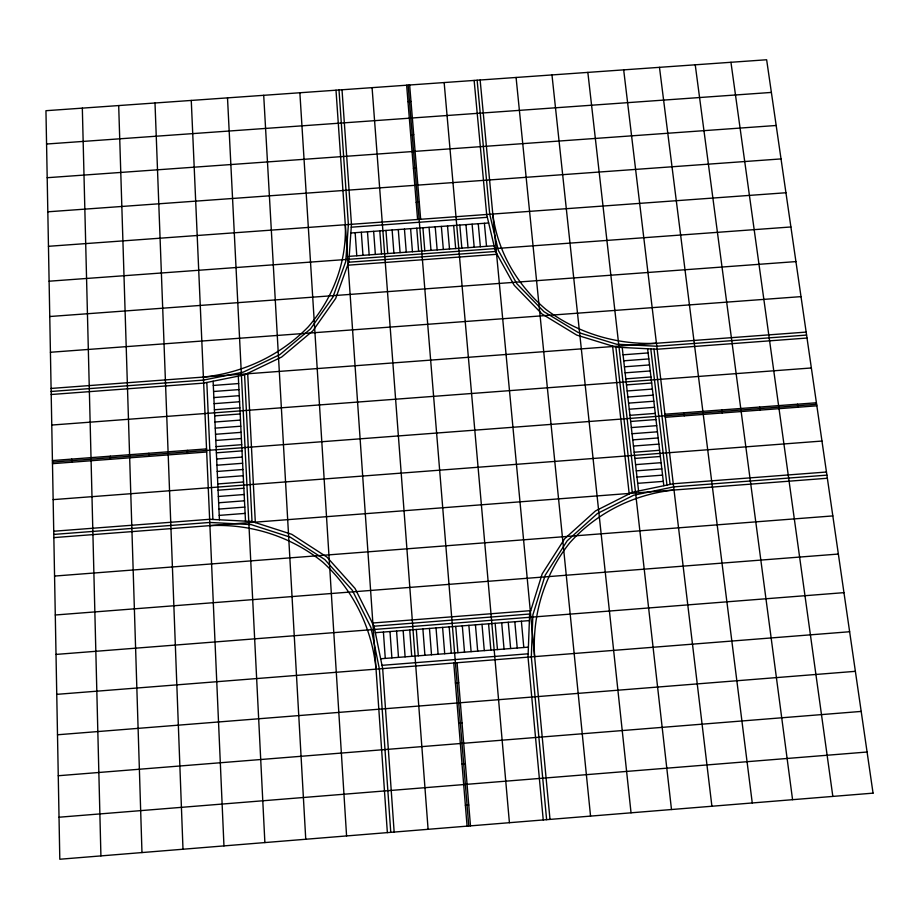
<?xml version="1.0" encoding="UTF-8"?>
<svg xmlns="http://www.w3.org/2000/svg" width="919" height="919" viewBox="0 0 919 919"><rect width="100%" height="100%" fill="white"/><g stroke="black" fill="none" stroke-linecap="round" stroke-linejoin="round"><path stroke-width="1.38" d="M534.617 656.614C532.021 615.385 543.933 575.283 569.711 542.853C596.684 512.813 633.903 494.204 674.018 490.022M345.303 224.741C346.773 262.443 332.747 298.698 308.106 327.015C280.192 355.561 243.041 372.953 203.398 377.066M458.684 723.207L462.016 722.943M58.265 775.739L861.195 711.421M462.016 763.988L465.37 763.712M59.023 817.221L867.088 752.018M465.382 805.285L468.759 805.01M372.39 623.036L530.745 610.641M373.976 626.207L529.7 614.007M56.013 654.42L843.964 592.652M375.354 632.686L529.39 620.601M380.673 658.774L528.402 647.137M382.005 665.333L528.149 653.8M56.748 694.35L849.638 631.744M455.399 682.943L458.719 682.679M57.506 734.775L855.371 671.329M218.067 490.206L243.868 488.242M634.868 458.432L660.359 456.479M218.354 496.478L244.178 494.514M635.58 464.635L661.094 462.682M218.642 502.773L244.488 500.798M636.281 470.85L661.829 468.908M218.929 509.069L244.799 507.093M636.993 477.087L662.565 475.134M219.216 515.387L245.109 513.399M637.706 483.337L663.3 481.372M53.739 531.239L209.635 519.292L251.829 521.475L291.782 534.318L326.946 557.086L355.021 588.413L374.067 626.39L382.672 668.618L394.148 832.063M826.457 472.021L673.259 483.762L632.456 492.274L595.455 510.953L564.68 538.706L542.199 573.858L529.631 614.202L528.023 657.142L543.244 819.943M53.796 534.421L209.773 522.463L251.14 524.6L290.312 537.201L324.786 559.533L352.299 590.251L370.954 627.482L379.363 668.871L390.759 832.338M826.905 475.134L673.638 486.886L633.628 495.238L597.361 513.56L567.195 540.786L545.174 575.248L532.882 614.8L531.32 656.878L546.621 819.679M53.853 537.604L827.364 478.248M54.566 576.064L832.832 515.915M55.289 614.995L838.358 554.054M51.096 388.438L806.158 332.092M51.142 391.471L203.536 380.098L243.432 372.057L279.939 354.562L310.461 328.956L332.885 297.159L345.762 261.501L348.381 224.523L339.008 89.993M806.583 335.067L656.786 346.245L616.546 344.223L577.994 332.391L543.933 311.667L516.754 283.615L498.305 250.347L489.735 214.253L477.133 80.229M51.2 394.504L203.662 383.12L244.397 374.906L281.662 357.043L312.805 330.886L335.676 298.434L348.806 262.041L351.46 224.293L342.017 89.775M807.02 338.043L657.142 349.243L616.052 347.164L576.707 335.079L541.934 313.919L514.215 285.281L495.398 251.312L486.668 214.483L474.135 80.435M213.311 385.44L238.664 383.545M623.059 354.803L648.113 352.93M213.587 391.494L238.963 389.599M623.737 360.799L648.825 358.927M213.863 397.571L239.273 395.675M624.426 366.807L649.538 364.935M214.138 403.659L239.572 401.752M625.104 372.838L650.238 370.954M214.414 409.759L239.87 407.852M625.793 378.869L650.951 376.974M51.774 425.049L811.362 367.968M214.69 415.87L240.181 413.964M626.482 384.912L651.674 383.016M214.977 422.005L240.479 420.086M627.172 390.977L652.387 389.07M215.253 428.139L240.789 426.209M627.872 397.042L653.099 395.147M215.528 434.285L241.088 432.355M628.562 403.131L653.823 401.224M215.816 440.454L241.398 438.524M629.262 409.219L654.546 407.312M216.091 446.623L241.697 444.693M629.952 415.331L655.258 413.412M52.429 460.557L206.557 448.897M664.931 414.228L816.405 402.763M52.452 462.108L816.635 404.291M52.486 463.67L206.683 451.999M665.299 417.283L816.853 405.807M216.379 452.814L242.007 450.873M630.652 421.453L655.982 419.535M216.654 459.018L242.317 457.065M631.353 427.576L656.706 425.658M216.941 465.221L242.627 463.279M632.054 433.722L657.441 431.804M217.217 471.447L242.938 469.494M632.754 439.879L658.165 437.949M217.504 477.685L243.248 475.732M633.455 446.048L658.889 444.118M217.792 483.945L243.558 481.981M634.156 452.228L659.624 450.299M53.153 499.626L821.965 441.051M349.209 256.344L494.077 245.764M49.109 281.203L790.903 226.97M348.749 262.214L495.49 251.484M347.658 265.212L497.041 254.287M49.764 316.515L795.923 261.593M50.419 352.264L801.012 296.63M410.69 134.84L413.711 134.622M47.191 177.712L776.176 125.489M413.424 168.407L416.468 168.188M47.822 211.807L781.024 158.918M416.192 202.364L419.259 202.146M48.454 246.303L785.94 192.749M351.253 227.2L487.334 217.309M350.851 233.001L488.678 222.972M407.979 101.653L410.988 101.446M46.57 144.019L771.386 92.428M656.43 343.258C616.775 345.062 577.706 333.252 545.92 309.416C517.19 285.143 497.501 251.553 492.791 214.035M209.923 525.634C250.68 523.635 290.806 536.328 322.626 561.98C353.424 589.998 371.896 627.78 376.055 669.135M797.508 404.199L797.945 407.243M730.95 62.285L832.832 796.405M759.68 407.06L760.093 410.104M695.235 64.801L792.569 799.679M721.817 409.92L722.208 412.976M659.474 67.34L752.259 802.965M683.908 412.792L684.276 415.847M623.679 69.867L711.903 806.239M653.972 349.082L670.112 484.416M650.801 348.921L666.964 485.071M647.619 348.76L663.817 485.737M622.22 347.474L638.579 490.999M587.85 72.394L671.49 809.524M615.868 347.106L632.272 492.366M612.594 346.107L629.216 493.905M551.974 74.933L631.043 812.81M516.076 77.472L590.549 816.106M480.132 80.01L549.999 819.403M484.393 223.294L486.53 246.315M521.372 621.233L523.807 647.493M478.248 223.731L480.361 246.763M514.812 621.749L517.225 648.01M472.102 224.179L474.193 247.211M508.253 622.266L510.642 648.527M465.956 224.627L468.024 247.659M501.694 622.772L504.049 649.055M459.81 225.075L461.855 248.119M495.134 623.289L497.466 649.572M444.153 82.561L509.413 822.7M453.664 225.523L455.686 248.567M488.575 623.806L490.872 650.089M447.519 225.971L449.506 249.015M482.004 624.323L484.29 650.606M441.361 226.419L443.337 249.474M475.445 624.84L477.696 651.123M435.215 226.867L437.157 249.922M468.874 625.357L471.102 651.651M429.058 227.315L430.988 250.37M462.314 625.862L464.509 652.168M422.912 227.763L424.808 250.818M455.744 626.379L457.915 652.685M409.644 84.996L420.661 219.273M457.076 662.737L470.471 825.859M408.139 85.099L468.77 825.997M406.635 85.214L417.594 219.492M453.768 663.001L467.082 826.135M416.755 228.211L418.627 251.278M449.173 626.896L451.309 653.202M410.598 228.659L412.447 251.726M442.602 627.413L444.716 653.731M404.44 229.107L406.267 252.174M436.031 627.93L438.122 654.248M398.283 229.555L400.087 252.633M429.46 628.447L431.516 654.765M392.126 230.003L393.906 253.081M422.889 628.964L424.911 655.293M385.969 230.451L387.726 253.529M416.307 629.469L418.306 655.81M372.08 87.65L428.093 829.306M379.8 230.899L381.534 253.989M409.736 629.986L411.712 656.327M373.642 231.347L375.354 254.437M403.154 630.503L405.107 656.844M367.485 231.795L369.162 254.885M396.571 631.02L398.49 657.372M361.316 232.243L362.971 255.344M389.989 631.537L391.885 657.889M355.148 232.691L356.79 255.792M383.407 632.054L385.279 658.406M335.998 90.2L387.358 832.614M299.87 92.762L346.578 835.934M263.707 95.312L305.751 839.254M247.682 373.332L255.333 522.601M244.58 374.826L252.024 521.533M227.51 97.873L264.879 842.574M238.297 376.135L245.499 521.142M213.116 381.213L219.423 519.798M206.821 382.488L212.898 519.465M191.267 100.435L223.96 845.905M187.327 450.356L187.453 453.446M155.001 102.997L182.996 849.225M148.832 453.262L148.935 456.364M118.689 105.57L141.974 852.568M110.303 456.18L110.383 459.282M82.331 108.132L100.918 855.899M71.728 459.098L71.797 462.2M873.05 793.143L59.804 859.242L45.95 110.705L766.641 59.758L873.05 793.143"/></g></svg>
